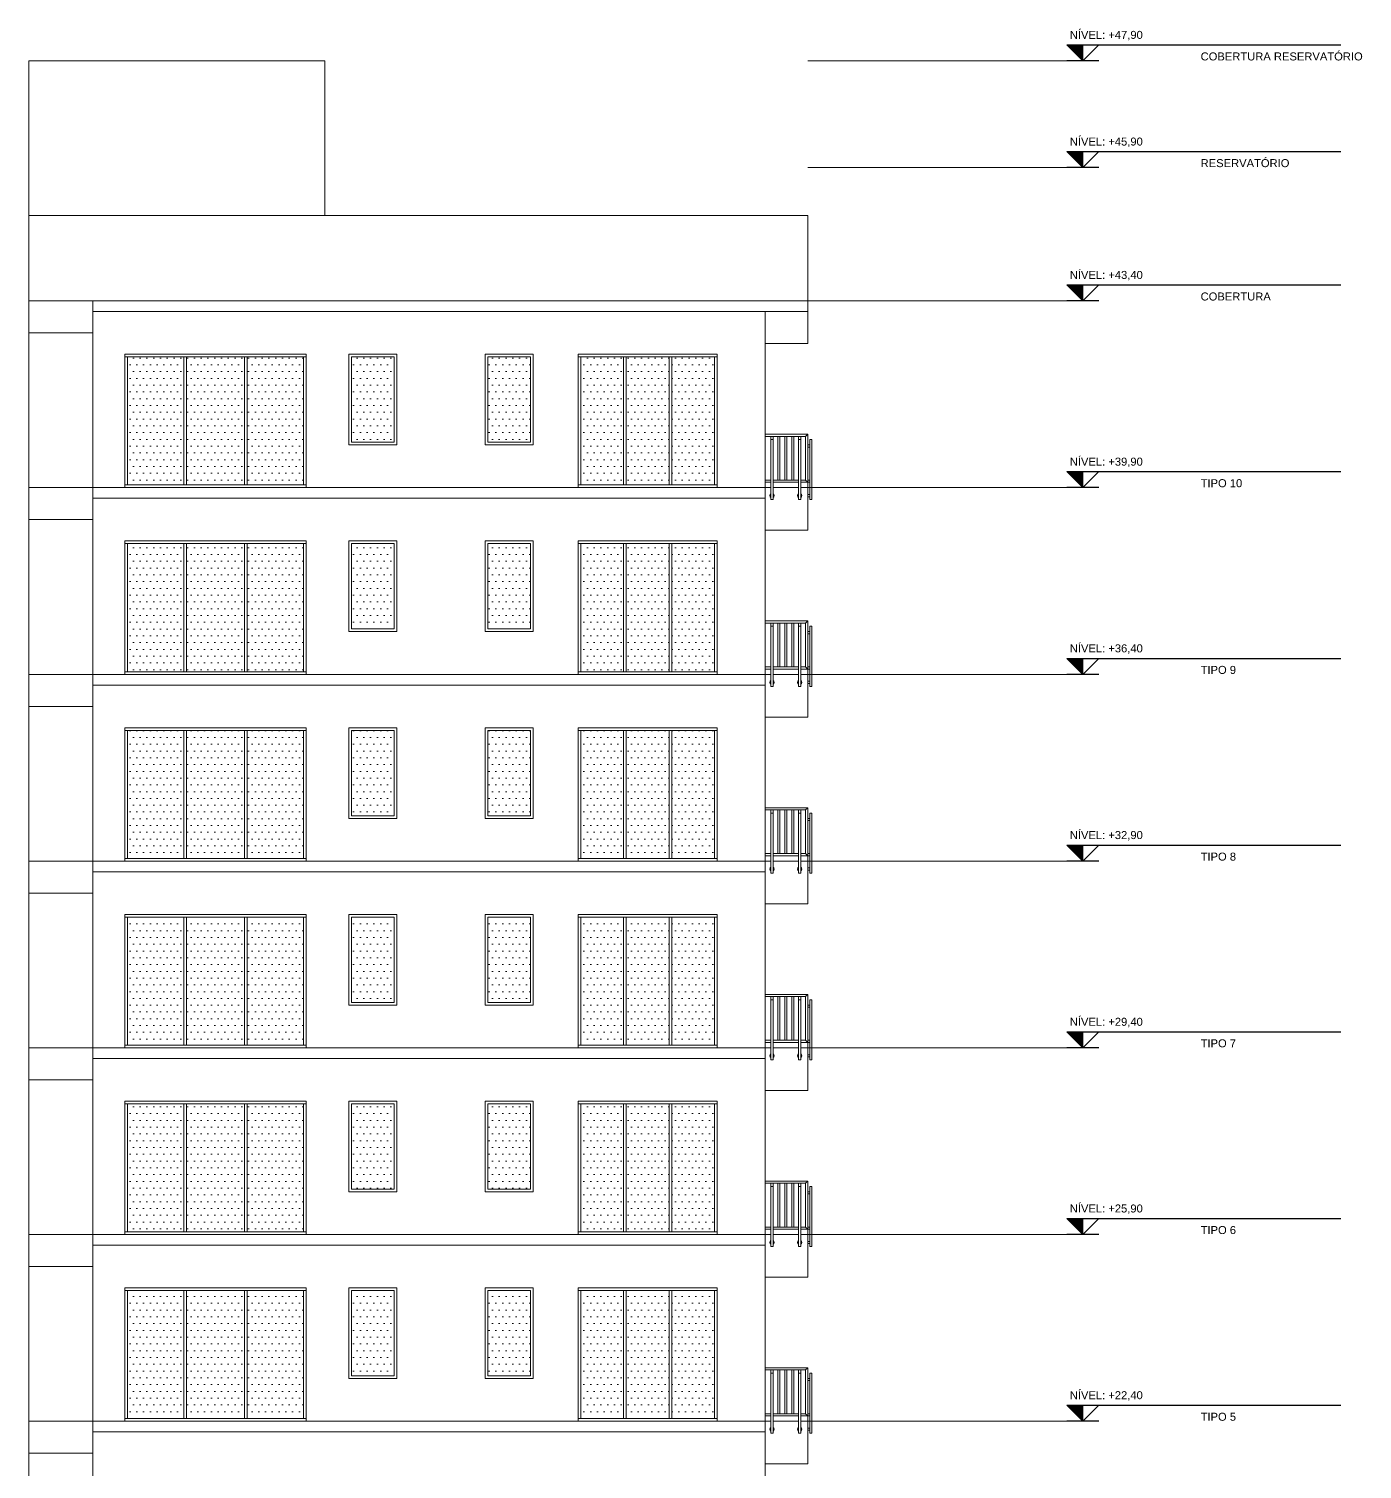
# Model space of a CAD drawing. Header units: millimetres. Extents: x -213 to 151, y -74 to 135.
# Drawn here: x 126.4 to 151.4, y 21.5 to 48.5 of the extents above; entities that cross this region are included whole.
import ezdxf
from ezdxf.enums import TextEntityAlignment as Align

# ---------------------------------------------------------------- set-up
doc = ezdxf.new("R2010")
doc.units = ezdxf.units.MM
doc.header["$LTSCALE"] = 15
doc.layers.add('G', color=8, linetype='Continuous')
doc.layers.add('Text', color=3, linetype='Continuous')
doc.styles.add('DM-TXT-100', font='arial.ttf', dxfattribs={"height": 0.2})
doc.styles.add('PADRAO', font='arial.ttf', dxfattribs={"height": 0.1})
pattern_1 = [(0, (-403.44665, 48.73938), (0.0635, 0.127), [0, -0.127])]
pattern_2 = [(0, (-403.44665, 41.43938), (0.0635, 0.127), [0, -0.127])]

# ---------------------------------------------------------------- blocks, each defined once
blk = doc.blocks.new('SIMBOLO NIVEL CORTE')
blk.add_hatch(color=1).paths.add_polyline_path([(0.3, 0.3), (0, 0.3), (0, 0)])
at = {"color": 1}
for p, q in [((0.301, 0.3), (-4.838, 0.3)), ((0, 0), (0, 0.3)), ((-0.301, 0), (0.301, 0))]:
    blk.add_line(p, q, dxfattribs=at)
blk.add_lwpolyline([(-0.3, 0.3), (0, 0), (0.3, 0.3)], dxfattribs=at)
at = {"layer": 'Text'}
for tag, p, height, style in [('PAVIMENTOXX', (-4.838, 0.412), 0.22, 'PADRAO'), ('PAVIMENTOXXXXX', (-4.838, 0.008), 0.18, 'DM-TXT-100')]:
    blk.add_attdef(tag, p, '', height=height, dxfattribs=dict(at, style=style))
at = {"layer": 'Text', "style": 'DM-TXT-100'}
blk.add_attdef('NIVELXXXXX', text='', height=0.18, dxfattribs=at).set_placement((0.246, 0.412), align=Align.RIGHT)

msp = doc.modelspace()

# ---------------------------------------------------------------- hatches: boundary and pattern name
at = {"linetype": 'Continuous', "lineweight": 13}
h = msp.add_hatch(dxfattribs=at)
h.set_pattern_fill('DOTS', color=153, scale=0.08)
h.set_pattern_definition(pattern_2)
h.paths.add_polyline_path([(128.255, 42.35), (129.313, 42.35), (129.313, 39.95), (128.255, 39.95)])
h.paths.add_polyline_path([(130.496, 42.35), (131.555, 42.35), (131.555, 39.95), (130.496, 39.95)])
h.paths.add_polyline_path([(129.363, 42.35), (130.446, 42.35), (130.446, 39.95), (129.363, 39.95)])
h = msp.add_hatch(dxfattribs=at)
h.set_pattern_fill('DOTS', color=153, scale=0.08)
h.set_pattern_definition(pattern_2)
h.paths.add_polyline_path([(133.255, 40.75), (133.255, 42.35), (132.455, 42.35), (132.455, 40.75)])
h = msp.add_hatch(dxfattribs=at)
h.set_pattern_fill('DOTS', color=153, scale=0.08)
h.set_pattern_definition(pattern_2)
h.paths.add_polyline_path([(135.81, 40.75), (135.81, 42.35), (135.01, 42.35), (135.01, 40.75)])
h = msp.add_hatch(dxfattribs=at)
h.set_pattern_fill('DOTS', color=153, scale=0.08)
h.set_pattern_definition(pattern_2)
h.paths.add_polyline_path([(138.455, 42.35), (139.255, 42.35), (139.255, 39.95), (138.455, 39.95)])
h.paths.add_polyline_path([(137.605, 42.35), (138.405, 42.35), (138.405, 39.95), (137.605, 39.95)])
h.paths.add_polyline_path([(136.755, 42.35), (137.555, 42.35), (137.555, 39.95), (136.755, 39.95)])
h = msp.add_hatch(dxfattribs=at)
h.set_pattern_fill('DOTS', color=153, scale=0.08)
h.set_pattern_definition(pattern_2)
h.paths.add_polyline_path([(128.255, 38.85), (129.313, 38.85), (129.313, 36.45), (128.255, 36.45)])
h.paths.add_polyline_path([(130.496, 38.85), (131.555, 38.85), (131.555, 36.45), (130.496, 36.45)])
h.paths.add_polyline_path([(129.363, 38.85), (130.446, 38.85), (130.446, 36.45), (129.363, 36.45)])
h = msp.add_hatch(dxfattribs=at)
h.set_pattern_fill('DOTS', color=153, scale=0.08)
h.set_pattern_definition(pattern_2)
h.paths.add_polyline_path([(133.255, 37.25), (133.255, 38.85), (132.455, 38.85), (132.455, 37.25)])
h = msp.add_hatch(dxfattribs=at)
h.set_pattern_fill('DOTS', color=153, scale=0.08)
h.set_pattern_definition(pattern_2)
h.paths.add_polyline_path([(135.81, 37.25), (135.81, 38.85), (135.01, 38.85), (135.01, 37.25)])
h = msp.add_hatch(dxfattribs=at)
h.set_pattern_fill('DOTS', color=153, scale=0.08)
h.set_pattern_definition(pattern_2)
h.paths.add_polyline_path([(138.455, 38.85), (139.255, 38.85), (139.255, 36.45), (138.455, 36.45)])
h.paths.add_polyline_path([(137.605, 38.85), (138.405, 38.85), (138.405, 36.45), (137.605, 36.45)])
h.paths.add_polyline_path([(136.755, 38.85), (137.555, 38.85), (137.555, 36.45), (136.755, 36.45)])
h = msp.add_hatch(dxfattribs=at)
h.set_pattern_fill('DOTS', color=153, scale=0.08)
h.set_pattern_definition(pattern_2)
h.paths.add_polyline_path([(128.255, 35.35), (129.313, 35.35), (129.313, 32.95), (128.255, 32.95)])
h.paths.add_polyline_path([(130.496, 35.35), (131.555, 35.35), (131.555, 32.95), (130.496, 32.95)])
h.paths.add_polyline_path([(129.363, 35.35), (130.446, 35.35), (130.446, 32.95), (129.363, 32.95)])
h = msp.add_hatch(dxfattribs=at)
h.set_pattern_fill('DOTS', color=153, scale=0.08)
h.set_pattern_definition(pattern_2)
h.paths.add_polyline_path([(133.255, 33.75), (133.255, 35.35), (132.455, 35.35), (132.455, 33.75)])
h = msp.add_hatch(dxfattribs=at)
h.set_pattern_fill('DOTS', color=153, scale=0.08)
h.set_pattern_definition(pattern_2)
h.paths.add_polyline_path([(135.81, 33.75), (135.81, 35.35), (135.01, 35.35), (135.01, 33.75)])
h = msp.add_hatch(dxfattribs=at)
h.set_pattern_fill('DOTS', color=153, scale=0.08)
h.set_pattern_definition(pattern_2)
h.paths.add_polyline_path([(138.455, 35.35), (139.255, 35.35), (139.255, 32.95), (138.455, 32.95)])
h.paths.add_polyline_path([(137.605, 35.35), (138.405, 35.35), (138.405, 32.95), (137.605, 32.95)])
h.paths.add_polyline_path([(136.755, 35.35), (137.555, 35.35), (137.555, 32.95), (136.755, 32.95)])
h = msp.add_hatch(dxfattribs=at)
h.set_pattern_fill('DOTS', color=153, scale=0.08)
h.set_pattern_definition(pattern_1)
h.paths.add_polyline_path([(128.255, 31.85), (129.313, 31.85), (129.313, 29.45), (128.255, 29.45)])
h.paths.add_polyline_path([(130.496, 31.85), (131.555, 31.85), (131.555, 29.45), (130.496, 29.45)])
h.paths.add_polyline_path([(129.363, 31.85), (130.446, 31.85), (130.446, 29.45), (129.363, 29.45)])
h = msp.add_hatch(dxfattribs=at)
h.set_pattern_fill('DOTS', color=153, scale=0.08)
h.set_pattern_definition(pattern_1)
h.paths.add_polyline_path([(133.255, 30.25), (133.255, 31.85), (132.455, 31.85), (132.455, 30.25)])
h = msp.add_hatch(dxfattribs=at)
h.set_pattern_fill('DOTS', color=153, scale=0.08)
h.set_pattern_definition(pattern_1)
h.paths.add_polyline_path([(135.81, 30.25), (135.81, 31.85), (135.01, 31.85), (135.01, 30.25)])
h = msp.add_hatch(dxfattribs=at)
h.set_pattern_fill('DOTS', color=153, scale=0.08)
h.set_pattern_definition(pattern_1)
h.paths.add_polyline_path([(138.455, 31.85), (139.255, 31.85), (139.255, 29.45), (138.455, 29.45)])
h.paths.add_polyline_path([(137.605, 31.85), (138.405, 31.85), (138.405, 29.45), (137.605, 29.45)])
h.paths.add_polyline_path([(136.755, 31.85), (137.555, 31.85), (137.555, 29.45), (136.755, 29.45)])
h = msp.add_hatch(dxfattribs=at)
h.set_pattern_fill('DOTS', color=153, scale=0.08)
h.set_pattern_definition(pattern_1)
h.paths.add_polyline_path([(128.255, 28.35), (129.313, 28.35), (129.313, 25.95), (128.255, 25.95)])
h.paths.add_polyline_path([(130.496, 28.35), (131.555, 28.35), (131.555, 25.95), (130.496, 25.95)])
h.paths.add_polyline_path([(129.363, 28.35), (130.446, 28.35), (130.446, 25.95), (129.363, 25.95)])
h = msp.add_hatch(dxfattribs=at)
h.set_pattern_fill('DOTS', color=153, scale=0.08)
h.set_pattern_definition(pattern_1)
h.paths.add_polyline_path([(133.255, 26.75), (133.255, 28.35), (132.455, 28.35), (132.455, 26.75)])
h = msp.add_hatch(dxfattribs=at)
h.set_pattern_fill('DOTS', color=153, scale=0.08)
h.set_pattern_definition(pattern_1)
h.paths.add_polyline_path([(135.81, 26.75), (135.81, 28.35), (135.01, 28.35), (135.01, 26.75)])
h = msp.add_hatch(dxfattribs=at)
h.set_pattern_fill('DOTS', color=153, scale=0.08)
h.set_pattern_definition(pattern_1)
h.paths.add_polyline_path([(138.455, 28.35), (139.255, 28.35), (139.255, 25.95), (138.455, 25.95)])
h.paths.add_polyline_path([(137.605, 28.35), (138.405, 28.35), (138.405, 25.95), (137.605, 25.95)])
h.paths.add_polyline_path([(136.755, 28.35), (137.555, 28.35), (137.555, 25.95), (136.755, 25.95)])
h = msp.add_hatch(dxfattribs=at)
h.set_pattern_fill('DOTS', color=153, scale=0.08)
h.set_pattern_definition(pattern_1)
h.paths.add_polyline_path([(128.255, 24.85), (129.313, 24.85), (129.313, 22.45), (128.255, 22.45)])
h.paths.add_polyline_path([(130.496, 24.85), (131.555, 24.85), (131.555, 22.45), (130.496, 22.45)])
h.paths.add_polyline_path([(129.363, 24.85), (130.446, 24.85), (130.446, 22.45), (129.363, 22.45)])
h = msp.add_hatch(dxfattribs=at)
h.set_pattern_fill('DOTS', color=153, scale=0.08)
h.set_pattern_definition(pattern_1)
h.paths.add_polyline_path([(133.255, 23.25), (133.255, 24.85), (132.455, 24.85), (132.455, 23.25)])
h = msp.add_hatch(dxfattribs=at)
h.set_pattern_fill('DOTS', color=153, scale=0.08)
h.set_pattern_definition(pattern_1)
h.paths.add_polyline_path([(135.81, 23.25), (135.81, 24.85), (135.01, 24.85), (135.01, 23.25)])
h = msp.add_hatch(dxfattribs=at)
h.set_pattern_fill('DOTS', color=153, scale=0.08)
h.set_pattern_definition(pattern_1)
h.paths.add_polyline_path([(138.455, 24.85), (139.255, 24.85), (139.255, 22.45), (138.455, 22.45)])
h.paths.add_polyline_path([(137.605, 24.85), (138.405, 24.85), (138.405, 22.45), (137.605, 22.45)])
h.paths.add_polyline_path([(136.755, 24.85), (137.555, 24.85), (137.555, 22.45), (136.755, 22.45)])

# ---------------------------------------------------------------- linework, layer by layer
for p, q in [((127.605, 43.4), (127.605, 4.7)), ((128.205, 42.4), (131.605, 42.4)), ((139.305, 39.9), (139.305, 42.4)), ((128.205, 42.35), (131.605, 42.35)), ((136.705, 42.35), (139.305, 42.35)), ((136.755, 39.95), (136.755, 42.35)), ((137.555, 39.95), (137.555, 42.35)), ((137.605, 39.95), (137.605, 42.35)), ((138.405, 39.95), (138.405, 42.35)), ((138.455, 39.95), (138.455, 42.35)), ((139.255, 42.35), (139.255, 39.95)), ((128.205, 39.95), (131.605, 39.95)), ((139.305, 39.95), (136.705, 39.95)), ((136.705, 39.9), (139.305, 39.9)), ((128.205, 38.9), (131.605, 38.9)), ((139.305, 36.4), (139.305, 38.9)), ((128.205, 38.85), (131.605, 38.85)), ((136.705, 38.85), (139.305, 38.85)), ((136.755, 36.45), (136.755, 38.85)), ((137.555, 36.45), (137.555, 38.85)), ((137.605, 36.45), (137.605, 38.85)), ((138.405, 36.45), (138.405, 38.85)), ((138.455, 36.45), (138.455, 38.85)), ((139.255, 38.85), (139.255, 36.45)), ((128.205, 36.45), (131.605, 36.45)), ((139.305, 36.45), (136.705, 36.45)), ((136.705, 36.4), (139.305, 36.4)), ((128.205, 35.4), (131.605, 35.4)), ((139.305, 32.9), (139.305, 35.4)), ((128.205, 35.35), (131.605, 35.35)), ((136.705, 35.35), (139.305, 35.35)), ((136.755, 32.95), (136.755, 35.35)), ((137.555, 32.95), (137.555, 35.35)), ((137.605, 32.95), (137.605, 35.35)), ((138.405, 32.95), (138.405, 35.35)), ((138.455, 32.95), (138.455, 35.35)), ((139.255, 35.35), (139.255, 32.95)), ((128.205, 32.95), (131.605, 32.95)), ((139.305, 32.95), (136.705, 32.95)), ((136.705, 32.9), (139.305, 32.9)), ((128.205, 31.9), (131.605, 31.9)), ((139.305, 29.4), (139.305, 31.9)), ((128.205, 31.85), (131.605, 31.85)), ((136.705, 31.85), (139.305, 31.85)), ((136.755, 29.45), (136.755, 31.85)), ((137.555, 29.45), (137.555, 31.85)), ((137.605, 29.45), (137.605, 31.85)), ((138.405, 29.45), (138.405, 31.85)), ((138.455, 29.45), (138.455, 31.85)), ((139.255, 31.85), (139.255, 29.45)), ((128.205, 29.45), (131.605, 29.45)), ((139.305, 29.45), (136.705, 29.45)), ((136.705, 29.4), (139.305, 29.4)), ((128.205, 28.4), (131.605, 28.4)), ((139.305, 25.9), (139.305, 28.4)), ((128.205, 28.35), (131.605, 28.35)), ((136.705, 28.35), (139.305, 28.35)), ((136.755, 25.95), (136.755, 28.35)), ((137.555, 25.95), (137.555, 28.35)), ((137.605, 25.95), (137.605, 28.35)), ((138.405, 25.95), (138.405, 28.35)), ((138.455, 25.95), (138.455, 28.35)), ((139.255, 28.35), (139.255, 25.95)), ((128.205, 25.95), (131.605, 25.95)), ((139.305, 25.95), (136.705, 25.95)), ((136.705, 25.9), (139.305, 25.9)), ((128.205, 24.9), (131.605, 24.9)), ((128.205, 24.85), (131.605, 24.85)), ((136.705, 24.85), (139.305, 24.85)), ((136.755, 22.45), (136.755, 24.85)), ((137.555, 22.45), (137.555, 24.85)), ((137.605, 22.45), (137.605, 24.85)), ((138.405, 22.45), (138.405, 24.85)), ((138.455, 22.45), (138.455, 24.85)), ((139.255, 24.85), (139.255, 22.45)), ((139.305, 22.4), (139.305, 24.9)), ((128.205, 22.45), (131.605, 22.45)), ((139.305, 22.45), (136.705, 22.45)), ((136.705, 22.4), (139.305, 22.4))]:
    msp.add_line(p, q, dxfattribs=at)
for points in [[(145.862, 47.9), (141.005, 47.9)], [(145.862, 45.9), (141.005, 45.9)], [(126.805, 43.4), (127.605, 43.4), (140.205, 43.4), (141.005, 43.4), (141.005, 43.2), (140.205, 43.2), (127.605, 43.2)], [(126.805, 43.4), (127.605, 43.4), (140.205, 43.4), (141.005, 43.4), (141.005, 43.2), (140.205, 43.2), (127.605, 43.2)], [(145.862, 43.4), (141.005, 43.4)], [(127.605, 39.9), (127.605, 43.2)], [(127.605, 42.8), (127.605, 43.2)], [(140.205, 39.9), (140.205, 43.2)], [(128.205, 39.9), (128.205, 42.4)], [(131.605, 39.9), (131.605, 42.4)], [(128.255, 39.95), (128.255, 42.35)], [(129.313, 42.35), (129.313, 39.95)], [(129.363, 42.35), (129.363, 39.95)], [(130.446, 42.35), (130.446, 39.95)], [(130.496, 42.35), (130.496, 39.95)], [(131.555, 39.95), (131.555, 42.35)], [(126.805, 39.9), (127.605, 39.9)], [(127.605, 39.9), (140.205, 39.9)], [(140.205, 39.7), (127.605, 39.7)], [(127.605, 36.4), (127.605, 39.7)], [(137.55, 39.9), (137.86, 39.9)], [(140.205, 36.4), (140.205, 39.7)], [(145.862, 39.9), (141.005, 39.9)], [(128.205, 36.4), (128.205, 38.9)], [(131.605, 36.4), (131.605, 38.9)], [(128.255, 36.45), (128.255, 38.85)], [(129.313, 38.85), (129.313, 36.45)], [(129.363, 38.85), (129.363, 36.45)], [(130.446, 38.85), (130.446, 36.45)], [(130.496, 38.85), (130.496, 36.45)], [(131.555, 36.45), (131.555, 38.85)], [(126.805, 36.4), (127.605, 36.4)], [(127.605, 36.4), (140.205, 36.4)], [(140.205, 36.2), (127.605, 36.2)], [(127.605, 32.9), (127.605, 36.2)], [(137.55, 36.4), (137.86, 36.4)], [(140.205, 32.9), (140.205, 36.2)], [(145.862, 36.4), (141.005, 36.4)], [(128.205, 32.9), (128.205, 35.4)], [(131.605, 32.9), (131.605, 35.4)], [(128.255, 32.95), (128.255, 35.35)], [(129.313, 35.35), (129.313, 32.95)], [(129.363, 35.35), (129.363, 32.95)], [(130.446, 35.35), (130.446, 32.95)], [(130.496, 35.35), (130.496, 32.95)], [(131.555, 32.95), (131.555, 35.35)], [(127.605, 29.4), (127.605, 33)], [(126.805, 32.9), (127.605, 32.9)], [(126.805, 32.9), (127.605, 32.9)], [(127.605, 32.9), (140.205, 32.9)], [(140.205, 32.7), (127.605, 32.7)], [(140.205, 32.7), (127.605, 32.7)], [(137.55, 32.9), (137.86, 32.9)], [(140.205, 29.4), (140.205, 32.9)], [(145.862, 32.9), (141.005, 32.9)], [(145.862, 32.9), (141.005, 32.9)], [(128.205, 29.4), (128.205, 31.9)], [(131.605, 29.4), (131.605, 31.9)], [(128.255, 29.45), (128.255, 31.85)], [(129.313, 31.85), (129.313, 29.45)], [(129.363, 31.85), (129.363, 29.45)], [(130.446, 31.85), (130.446, 29.45)], [(130.496, 31.85), (130.496, 29.45)], [(131.555, 29.45), (131.555, 31.85)], [(126.805, 29.4), (127.605, 29.4)], [(127.605, 29.4), (140.205, 29.4)], [(140.205, 29.2), (127.605, 29.2)], [(127.605, 25.9), (127.605, 29.2)], [(137.55, 29.4), (137.86, 29.4)], [(140.205, 25.9), (140.205, 29.2)], [(145.862, 29.4), (141.005, 29.4)], [(128.205, 25.9), (128.205, 28.4)], [(131.605, 25.9), (131.605, 28.4)], [(128.255, 25.95), (128.255, 28.35)], [(129.313, 28.35), (129.313, 25.95)], [(129.363, 28.35), (129.363, 25.95)], [(130.446, 28.35), (130.446, 25.95)], [(130.496, 28.35), (130.496, 25.95)], [(131.555, 25.95), (131.555, 28.35)], [(126.805, 25.9), (127.605, 25.9)], [(127.605, 25.9), (140.205, 25.9)], [(140.205, 25.7), (127.605, 25.7)], [(127.605, 22.4), (127.605, 25.7)], [(137.55, 25.9), (137.86, 25.9)], [(140.205, 22.4), (140.205, 25.7)], [(145.862, 25.9), (141.005, 25.9)], [(128.205, 22.4), (128.205, 24.9)], [(128.255, 22.45), (128.255, 24.85)], [(129.313, 24.85), (129.313, 22.45)], [(129.363, 24.85), (129.363, 22.45)], [(130.446, 24.85), (130.446, 22.45)], [(130.496, 24.85), (130.496, 22.45)], [(131.555, 22.45), (131.555, 24.85)], [(131.605, 22.4), (131.605, 24.9)], [(126.805, 22.4), (127.605, 22.4)], [(127.605, 22.4), (140.205, 22.4)], [(140.205, 22.2), (127.605, 22.2)], [(127.605, 18.9), (127.605, 22.2)], [(137.55, 22.4), (137.86, 22.4)], [(140.205, 18.9), (140.205, 22.2)], [(145.862, 22.4), (141.005, 22.4)]]:
    msp.add_lwpolyline(points, dxfattribs=at)
at = {"linetype": 'Continuous', "lineweight": 5}
for points in [[(141.005, 43.4), (141.005, 42.6), (140.205, 42.6)], [(141.005, 40.9), (140.205, 40.9)], [(140.965, 40.86), (140.205, 40.86)], [(140.315, 40.86), (140.315, 40.04)], [(140.315, 39.675), (140.315, 40.8)], [(140.355, 40.8), (140.315, 40.8)], [(140.355, 40.86), (140.355, 40.04)], [(140.355, 39.675), (140.355, 40.8)], [(140.445, 40.86), (140.445, 40.04)], [(140.485, 40.86), (140.485, 40.04)], [(140.575, 40.86), (140.575, 40.04)], [(140.615, 40.86), (140.615, 40.04)], [(140.705, 40.86), (140.705, 40.04)], [(140.745, 40.86), (140.745, 40.04)], [(140.835, 40.86), (140.835, 39.9)], [(140.835, 39.675), (140.835, 40.8)], [(140.875, 40.8), (140.835, 40.8)], [(140.875, 40.86), (140.875, 39.9)], [(140.875, 39.675), (140.875, 40.8)], [(141.005, 40.9), (140.965, 40.86)], [(140.965, 40.86), (140.965, 40.04)], [(141.005, 40.9), (141.005, 39.9)], [(141.085, 40.8), (141.045, 40.8)], [(141.045, 40.7), (141.005, 40.7)], [(141.045, 40.66), (141.005, 40.66)], [(140.315, 40.04), (140.205, 40.04)], [(140.315, 40), (140.205, 40)], [(140.835, 40.04), (140.355, 40.04)], [(140.835, 40), (140.355, 40)], [(140.965, 40.04), (140.875, 40.04)], [(141.005, 40), (140.875, 40)], [(141.005, 40), (140.965, 40.04)], [(141.005, 40.04), (141.045, 40.04)], [(141.005, 40), (141.045, 40)], [(140.205, 39.9), (140.205, 39.9), (140.205, 39.7)], [(141.005, 39.9), (141.005, 39.1), (140.205, 39.1)], [(140.205, 39.9), (140.315, 39.9)], [(140.355, 39.9), (140.835, 39.9)], [(140.875, 39.9), (141.005, 39.9)], [(141.005, 39.77), (141.045, 39.77)], [(141.005, 39.73), (141.045, 39.73)], [(140.355, 39.675), (140.315, 39.675)], [(140.875, 39.675), (140.835, 39.675)], [(141.085, 39.675), (141.045, 39.675)], [(141.005, 37.4), (140.205, 37.4)], [(140.965, 37.36), (140.205, 37.36)], [(140.315, 37.36), (140.315, 36.54)], [(140.315, 36.175), (140.315, 37.3)], [(140.355, 37.3), (140.315, 37.3)], [(140.355, 37.36), (140.355, 36.54)], [(140.355, 36.175), (140.355, 37.3)], [(140.445, 37.36), (140.445, 36.54)], [(140.485, 37.36), (140.485, 36.54)], [(140.575, 37.36), (140.575, 36.54)], [(140.615, 37.36), (140.615, 36.54)], [(140.705, 37.36), (140.705, 36.54)], [(140.745, 37.36), (140.745, 36.54)], [(140.835, 37.36), (140.835, 36.4)], [(140.835, 36.175), (140.835, 37.3)], [(140.875, 37.3), (140.835, 37.3)], [(140.875, 37.36), (140.875, 36.4)], [(140.875, 36.175), (140.875, 37.3)], [(141.005, 37.4), (140.965, 37.36)], [(140.965, 37.36), (140.965, 36.54)], [(141.005, 37.4), (141.005, 36.4)], [(141.085, 37.3), (141.045, 37.3)], [(141.045, 37.2), (141.005, 37.2)], [(141.045, 37.16), (141.005, 37.16)], [(140.315, 36.54), (140.205, 36.54)], [(140.315, 36.5), (140.205, 36.5)], [(140.835, 36.54), (140.355, 36.54)], [(140.835, 36.5), (140.355, 36.5)], [(140.965, 36.54), (140.875, 36.54)], [(141.005, 36.5), (140.875, 36.5)], [(141.005, 36.5), (140.965, 36.54)], [(141.005, 36.54), (141.045, 36.54)], [(141.005, 36.5), (141.045, 36.5)], [(140.205, 36.4), (140.205, 36.4), (140.205, 36.2)], [(140.205, 36.4), (140.315, 36.4)], [(141.005, 36.4), (141.005, 35.6), (140.205, 35.6)], [(140.355, 36.4), (140.835, 36.4)], [(140.875, 36.4), (141.005, 36.4)], [(141.005, 36.27), (141.045, 36.27)], [(141.005, 36.23), (141.045, 36.23)], [(140.355, 36.175), (140.315, 36.175)], [(140.875, 36.175), (140.835, 36.175)], [(141.085, 36.175), (141.045, 36.175)], [(141.005, 33.9), (140.205, 33.9)], [(140.965, 33.86), (140.205, 33.86)], [(140.315, 33.86), (140.315, 33.04)], [(140.315, 32.9), (140.315, 33.8)], [(140.355, 33.8), (140.315, 33.8)], [(140.355, 33.86), (140.355, 33.04)], [(140.355, 32.9), (140.355, 33.8)], [(140.445, 33.86), (140.445, 33.04)], [(140.485, 33.86), (140.485, 33.04)], [(140.575, 33.86), (140.575, 33.04)], [(140.615, 33.86), (140.615, 33.04)], [(140.705, 33.86), (140.705, 33.04)], [(140.745, 33.86), (140.745, 33.04)], [(140.835, 33.86), (140.835, 32.9)], [(140.835, 32.9), (140.835, 33.8)], [(140.875, 33.8), (140.835, 33.8)], [(140.875, 33.86), (140.875, 32.9)], [(140.875, 32.9), (140.875, 33.8)], [(141.005, 33.9), (140.965, 33.86)], [(140.965, 33.86), (140.965, 33.04)], [(141.005, 33.9), (141.005, 32.9)], [(141.085, 33.8), (141.045, 33.8)], [(141.085, 32.9), (141.085, 33.8), (141.045, 33.8), (141.045, 32.9)], [(141.045, 33.7), (141.005, 33.7)], [(141.045, 33.66), (141.005, 33.66)], [(140.315, 33.04), (140.205, 33.04)], [(140.315, 33), (140.205, 33)], [(140.835, 33.04), (140.355, 33.04)], [(140.835, 33), (140.355, 33)], [(140.965, 33.04), (140.875, 33.04)], [(141.005, 33), (140.875, 33)], [(141.005, 33), (140.965, 33.04)], [(141.005, 33.04), (141.045, 33.04)], [(141.005, 33), (141.045, 33)], [(140.205, 32.9), (140.205, 32.9), (140.205, 32.7)], [(140.205, 32.9), (140.315, 32.9)], [(141.005, 32.9), (141.005, 32.1), (140.205, 32.1)], [(140.315, 32.675), (140.315, 32.9)], [(140.355, 32.675), (140.315, 32.675)], [(140.355, 32.675), (140.315, 32.675)], [(140.355, 32.675), (140.355, 32.9)], [(140.355, 32.9), (140.835, 32.9)], [(140.835, 32.675), (140.835, 32.9)], [(140.875, 32.675), (140.835, 32.675)], [(140.875, 32.675), (140.835, 32.675)], [(140.875, 32.675), (140.875, 32.9)], [(140.875, 32.9), (141.005, 32.9)], [(141.005, 32.77), (141.045, 32.77)], [(141.005, 32.77), (141.045, 32.77)], [(141.005, 32.73), (141.045, 32.73)], [(141.005, 32.73), (141.045, 32.73)], [(141.045, 32.9), (141.045, 32.675), (141.085, 32.675), (141.085, 32.9)], [(141.045, 32.77), (141.045, 32.675), (141.085, 32.675)], [(141.085, 32.675), (141.045, 32.675)], [(141.085, 32.675), (141.045, 32.675)], [(141.005, 30.4), (140.205, 30.4)], [(140.965, 30.36), (140.205, 30.36)], [(140.315, 30.36), (140.315, 29.54)], [(140.315, 29.175), (140.315, 30.3)], [(140.355, 30.3), (140.315, 30.3)], [(140.355, 30.36), (140.355, 29.54)], [(140.355, 29.175), (140.355, 30.3)], [(140.445, 30.36), (140.445, 29.54)], [(140.485, 30.36), (140.485, 29.54)], [(140.575, 30.36), (140.575, 29.54)], [(140.615, 30.36), (140.615, 29.54)], [(140.705, 30.36), (140.705, 29.54)], [(140.745, 30.36), (140.745, 29.54)], [(140.835, 30.36), (140.835, 29.4)], [(140.835, 29.175), (140.835, 30.3)], [(140.875, 30.3), (140.835, 30.3)], [(140.875, 30.36), (140.875, 29.4)], [(140.875, 29.175), (140.875, 30.3)], [(141.005, 30.4), (140.965, 30.36)], [(140.965, 30.36), (140.965, 29.54)], [(141.005, 30.4), (141.005, 29.4)], [(141.085, 30.3), (141.045, 30.3)], [(141.045, 30.2), (141.005, 30.2)], [(141.045, 30.16), (141.005, 30.16)], [(140.315, 29.54), (140.205, 29.54)], [(140.315, 29.5), (140.205, 29.5)], [(140.835, 29.54), (140.355, 29.54)], [(140.835, 29.5), (140.355, 29.5)], [(140.965, 29.54), (140.875, 29.54)], [(141.005, 29.5), (140.875, 29.5)], [(141.005, 29.5), (140.965, 29.54)], [(141.005, 29.54), (141.045, 29.54)], [(141.005, 29.5), (141.045, 29.5)], [(140.205, 29.4), (140.205, 29.4), (140.205, 29.2)], [(140.205, 29.4), (140.315, 29.4)], [(141.005, 29.4), (141.005, 28.6), (140.205, 28.6)], [(140.355, 29.175), (140.315, 29.175)], [(140.355, 29.4), (140.835, 29.4)], [(140.875, 29.175), (140.835, 29.175)], [(140.875, 29.4), (141.005, 29.4)], [(141.005, 29.27), (141.045, 29.27)], [(141.005, 29.23), (141.045, 29.23)], [(141.085, 29.175), (141.045, 29.175)], [(141.005, 26.9), (140.205, 26.9)], [(140.965, 26.86), (140.205, 26.86)], [(140.315, 26.86), (140.315, 26.04)], [(140.315, 25.675), (140.315, 26.8)], [(140.355, 26.8), (140.315, 26.8)], [(140.355, 26.86), (140.355, 26.04)], [(140.355, 25.675), (140.355, 26.8)], [(140.445, 26.86), (140.445, 26.04)], [(140.485, 26.86), (140.485, 26.04)], [(140.575, 26.86), (140.575, 26.04)], [(140.615, 26.86), (140.615, 26.04)], [(140.705, 26.86), (140.705, 26.04)], [(140.745, 26.86), (140.745, 26.04)], [(140.835, 26.86), (140.835, 25.9)], [(140.835, 25.675), (140.835, 26.8)], [(140.875, 26.8), (140.835, 26.8)], [(140.875, 26.86), (140.875, 25.9)], [(140.875, 25.675), (140.875, 26.8)], [(141.005, 26.9), (140.965, 26.86)], [(140.965, 26.86), (140.965, 26.04)], [(141.005, 26.9), (141.005, 25.9)], [(141.085, 26.8), (141.045, 26.8)], [(141.045, 26.7), (141.005, 26.7)], [(141.045, 26.66), (141.005, 26.66)], [(140.315, 26.04), (140.205, 26.04)], [(140.315, 26), (140.205, 26)], [(140.835, 26.04), (140.355, 26.04)], [(140.835, 26), (140.355, 26)], [(140.965, 26.04), (140.875, 26.04)], [(141.005, 26), (140.875, 26)], [(141.005, 26), (140.965, 26.04)], [(141.005, 26.04), (141.045, 26.04)], [(141.005, 26), (141.045, 26)], [(140.205, 25.9), (140.205, 25.9), (140.205, 25.7)], [(140.205, 25.9), (140.315, 25.9)], [(141.005, 25.9), (141.005, 25.1), (140.205, 25.1)], [(140.355, 25.675), (140.315, 25.675)], [(140.355, 25.9), (140.835, 25.9)], [(140.875, 25.675), (140.835, 25.675)], [(140.875, 25.9), (141.005, 25.9)], [(141.005, 25.77), (141.045, 25.77)], [(141.005, 25.73), (141.045, 25.73)], [(141.085, 25.675), (141.045, 25.675)], [(141.005, 23.4), (140.205, 23.4)], [(140.965, 23.36), (140.205, 23.36)], [(140.315, 23.36), (140.315, 22.54)], [(140.315, 22.175), (140.315, 23.3)], [(140.355, 23.3), (140.315, 23.3)], [(140.355, 23.36), (140.355, 22.54)], [(140.355, 22.175), (140.355, 23.3)], [(140.445, 23.36), (140.445, 22.54)], [(140.485, 23.36), (140.485, 22.54)], [(140.575, 23.36), (140.575, 22.54)], [(140.615, 23.36), (140.615, 22.54)], [(140.705, 23.36), (140.705, 22.54)], [(140.745, 23.36), (140.745, 22.54)], [(140.835, 23.36), (140.835, 22.4)], [(140.835, 22.175), (140.835, 23.3)], [(140.875, 23.3), (140.835, 23.3)], [(140.875, 23.36), (140.875, 22.4)], [(140.875, 22.175), (140.875, 23.3)], [(141.005, 23.4), (140.965, 23.36)], [(140.965, 23.36), (140.965, 22.54)], [(141.005, 23.4), (141.005, 22.4)], [(141.085, 23.3), (141.045, 23.3)], [(141.045, 23.2), (141.005, 23.2)], [(141.045, 23.16), (141.005, 23.16)], [(140.315, 22.54), (140.205, 22.54)], [(140.315, 22.5), (140.205, 22.5)], [(140.835, 22.54), (140.355, 22.54)], [(140.835, 22.5), (140.355, 22.5)], [(140.965, 22.54), (140.875, 22.54)], [(141.005, 22.5), (140.875, 22.5)], [(141.005, 22.5), (140.965, 22.54)], [(141.005, 22.54), (141.045, 22.54)], [(141.005, 22.5), (141.045, 22.5)], [(140.205, 22.4), (140.205, 22.4), (140.205, 22.2)], [(140.205, 22.4), (140.315, 22.4)], [(141.005, 22.4), (141.005, 21.6), (140.205, 21.6)], [(140.355, 22.175), (140.315, 22.175)], [(140.355, 22.4), (140.835, 22.4)], [(140.875, 22.175), (140.835, 22.175)], [(140.875, 22.4), (141.005, 22.4)], [(141.005, 22.27), (141.045, 22.27)], [(141.005, 22.23), (141.045, 22.23)], [(141.085, 22.175), (141.045, 22.175)]]:
    msp.add_lwpolyline(points, dxfattribs=at)
at = {"linetype": 'Continuous', "lineweight": 13}
for points in [[(132.405, 40.7), (133.305, 40.7), (133.305, 42.4), (132.405, 42.4)], [(134.96, 40.7), (135.86, 40.7), (135.86, 42.4), (134.96, 42.4)], [(139.305, 39.9), (136.705, 39.9), (136.705, 42.4), (139.305, 42.4)], [(132.455, 40.75), (133.255, 40.75), (133.255, 42.35), (132.455, 42.35)], [(135.01, 40.75), (135.81, 40.75), (135.81, 42.35), (135.01, 42.35)], [(132.405, 37.2), (133.305, 37.2), (133.305, 38.9), (132.405, 38.9)], [(134.96, 37.2), (135.86, 37.2), (135.86, 38.9), (134.96, 38.9)], [(139.305, 36.4), (136.705, 36.4), (136.705, 38.9), (139.305, 38.9)], [(132.455, 37.25), (133.255, 37.25), (133.255, 38.85), (132.455, 38.85)], [(135.01, 37.25), (135.81, 37.25), (135.81, 38.85), (135.01, 38.85)], [(132.405, 33.7), (133.305, 33.7), (133.305, 35.4), (132.405, 35.4)], [(134.96, 33.7), (135.86, 33.7), (135.86, 35.4), (134.96, 35.4)], [(139.305, 32.9), (136.705, 32.9), (136.705, 35.4), (139.305, 35.4)], [(132.455, 33.75), (133.255, 33.75), (133.255, 35.35), (132.455, 35.35)], [(135.01, 33.75), (135.81, 33.75), (135.81, 35.35), (135.01, 35.35)], [(132.405, 30.2), (133.305, 30.2), (133.305, 31.9), (132.405, 31.9)], [(134.96, 30.2), (135.86, 30.2), (135.86, 31.9), (134.96, 31.9)], [(139.305, 29.4), (136.705, 29.4), (136.705, 31.9), (139.305, 31.9)], [(132.455, 30.25), (133.255, 30.25), (133.255, 31.85), (132.455, 31.85)], [(135.01, 30.25), (135.81, 30.25), (135.81, 31.85), (135.01, 31.85)], [(132.405, 26.7), (133.305, 26.7), (133.305, 28.4), (132.405, 28.4)], [(134.96, 26.7), (135.86, 26.7), (135.86, 28.4), (134.96, 28.4)], [(139.305, 25.9), (136.705, 25.9), (136.705, 28.4), (139.305, 28.4)], [(132.455, 26.75), (133.255, 26.75), (133.255, 28.35), (132.455, 28.35)], [(135.01, 26.75), (135.81, 26.75), (135.81, 28.35), (135.01, 28.35)], [(132.405, 23.2), (133.305, 23.2), (133.305, 24.9), (132.405, 24.9)], [(132.455, 23.25), (133.255, 23.25), (133.255, 24.85), (132.455, 24.85)], [(134.96, 23.2), (135.86, 23.2), (135.86, 24.9), (134.96, 24.9)], [(135.01, 23.25), (135.81, 23.25), (135.81, 24.85), (135.01, 24.85)], [(139.305, 22.4), (136.705, 22.4), (136.705, 24.9), (139.305, 24.9)]]:
    msp.add_lwpolyline(points, close=True, dxfattribs=at)
at = {"linetype": 'Continuous', "lineweight": 5}
for points in [[(141.085, 40.8), (141.045, 40.8), (141.045, 39.675), (141.085, 39.675)], [(140.205, 39.9), (140.205, 39.9)], [(141.085, 37.3), (141.045, 37.3), (141.045, 36.175), (141.085, 36.175)], [(141.085, 30.3), (141.045, 30.3), (141.045, 29.175), (141.085, 29.175)], [(141.085, 26.8), (141.045, 26.8), (141.045, 25.675), (141.085, 25.675)], [(141.085, 23.3), (141.045, 23.3), (141.045, 22.175), (141.085, 22.175)]]:
    msp.add_lwpolyline(points, close=True, dxfattribs=at)
for centre, start, end in [((140.335, 39.75), 120, 240), ((140.335, 39.75), 300, 60), ((140.855, 39.75), 120, 240), ((140.855, 39.75), 300, 60), ((140.335, 36.25), 120, 240), ((140.335, 36.25), 300, 60), ((140.855, 36.25), 120, 240), ((140.855, 36.25), 300, 60), ((140.335, 32.75), 120, 240), ((140.335, 32.75), 300, 60), ((140.855, 32.75), 120, 240), ((140.855, 32.75), 300, 60), ((140.335, 29.25), 120, 240), ((140.335, 29.25), 300, 60), ((140.855, 29.25), 120, 240), ((140.855, 29.25), 300, 60), ((140.335, 25.75), 120, 240), ((140.335, 25.75), 300, 60), ((140.855, 25.75), 120, 240), ((140.855, 25.75), 300, 60), ((140.335, 22.25), 120, 240), ((140.335, 22.25), 300, 60), ((140.855, 22.25), 120, 240), ((140.855, 22.25), 300, 60)]:
    msp.add_arc(centre, 0.04, start, end, dxfattribs=at)
at = {"layer": 'G', "lineweight": 0}
for p, q in [((141.005, 45), (126.405, 45)), ((141.005, 43.4), (141.005, 45)), ((126.805, 43.4), (126.405, 43.4)), ((126.805, 43.4), (126.405, 43.4)), ((127.605, 42.8), (126.405, 42.8)), ((127.605, 42.8), (126.405, 42.8)), ((126.805, 39.9), (126.405, 39.9)), ((127.605, 39.3), (126.405, 39.3)), ((126.805, 36.4), (126.405, 36.4)), ((127.605, 35.8), (126.405, 35.8)), ((126.805, 32.9), (126.405, 32.9)), ((126.805, 32.9), (126.405, 32.9)), ((127.605, 32.3), (126.405, 32.3)), ((126.805, 29.4), (126.405, 29.4)), ((127.605, 28.8), (126.405, 28.8)), ((126.805, 25.9), (126.405, 25.9)), ((127.605, 25.3), (126.405, 25.3)), ((126.805, 22.4), (126.405, 22.4)), ((127.605, 21.8), (126.405, 21.8))]:
    msp.add_line(p, q, dxfattribs=at)
for points in [[(131.955, 45), (131.955, 47.9), (126.405, 47.9), (126.405, 42.8)], [(126.405, 43.4), (126.405, 32.9)], [(126.405, 32.9), (126.405, 7.8)]]:
    msp.add_lwpolyline(points, dxfattribs=at)

# ---------------------------------------------------------------- block references
at = {"layer": 'Text', "linetype": 'Continuous', "lineweight": 13}
ref = msp.add_blockref('SIMBOLO NIVEL CORTE', (146.163, 47.9), dxfattribs=dict(at, xscale=-1))
ref.add_attrib('NIVELXXXXX', 'NÍVEL: +47,90', dxfattribs={"layer": '0', "height": 0.15, "style": 'DM-TXT-100'}).set_placement((147.286, 48.312), align=Align.RIGHT)
ref.add_attrib('PAVIMENTOXXXXX', 'COBERTURA RESERVATÓRIO', (148.37, 47.908), dxfattribs={"layer": '0', "height": 0.15, "style": 'DM-TXT-100'})
ref = msp.add_blockref('SIMBOLO NIVEL CORTE', (146.163, 45.9), dxfattribs=dict(at, xscale=-1))
ref.add_attrib('NIVELXXXXX', 'NÍVEL: +45,90', dxfattribs={"layer": '0', "height": 0.15, "style": 'DM-TXT-100'}).set_placement((147.286, 46.312), align=Align.RIGHT)
ref.add_attrib('PAVIMENTOXXXXX', 'RESERVATÓRIO', (148.37, 45.908), dxfattribs={"layer": '0', "height": 0.15, "style": 'DM-TXT-100'})
ref = msp.add_blockref('SIMBOLO NIVEL CORTE', (146.163, 43.4), dxfattribs=dict(at, xscale=-1))
ref.add_attrib('NIVELXXXXX', 'NÍVEL: +43,40', dxfattribs={"layer": '0', "height": 0.15, "style": 'DM-TXT-100'}).set_placement((147.286, 43.812), align=Align.RIGHT)
ref.add_attrib('PAVIMENTOXXXXX', 'COBERTURA', (148.37, 43.408), dxfattribs={"layer": '0', "height": 0.15, "style": 'DM-TXT-100'})
ref = msp.add_blockref('SIMBOLO NIVEL CORTE', (146.163, 39.9), dxfattribs=dict(at, xscale=-1))
ref.add_attrib('NIVELXXXXX', 'NÍVEL: +39,90', dxfattribs={"layer": '0', "height": 0.15, "style": 'DM-TXT-100'}).set_placement((147.286, 40.312), align=Align.RIGHT)
ref.add_attrib('PAVIMENTOXXXXX', 'TIPO 10', (148.37, 39.908), dxfattribs={"layer": '0', "height": 0.15, "style": 'DM-TXT-100'})
ref = msp.add_blockref('SIMBOLO NIVEL CORTE', (146.163, 36.4), dxfattribs=dict(at, xscale=-1))
ref.add_attrib('NIVELXXXXX', 'NÍVEL: +36,40', dxfattribs={"layer": '0', "height": 0.15, "style": 'DM-TXT-100'}).set_placement((147.286, 36.812), align=Align.RIGHT)
ref.add_attrib('PAVIMENTOXXXXX', 'TIPO 9', (148.37, 36.408), dxfattribs={"layer": '0', "height": 0.15, "style": 'DM-TXT-100'})
ref = msp.add_blockref('SIMBOLO NIVEL CORTE', (146.163, 32.9), dxfattribs=dict(at, xscale=-1))
ref.add_attrib('NIVELXXXXX', 'NÍVEL: +32,90', dxfattribs={"layer": '0', "height": 0.15, "style": 'DM-TXT-100'}).set_placement((147.286, 33.312), align=Align.RIGHT)
ref.add_attrib('PAVIMENTOXXXXX', 'TIPO 8', (148.37, 32.908), dxfattribs={"layer": '0', "height": 0.15, "style": 'DM-TXT-100'})
ref = msp.add_blockref('SIMBOLO NIVEL CORTE', (146.163, 29.4), dxfattribs=dict(at, xscale=-1))
ref.add_attrib('NIVELXXXXX', 'NÍVEL: +29,40', dxfattribs={"layer": '0', "height": 0.15, "style": 'DM-TXT-100'}).set_placement((147.286, 29.812), align=Align.RIGHT)
ref.add_attrib('PAVIMENTOXXXXX', 'TIPO 7', (148.37, 29.408), dxfattribs={"layer": '0', "height": 0.15, "style": 'DM-TXT-100'})
ref = msp.add_blockref('SIMBOLO NIVEL CORTE', (146.163, 25.9), dxfattribs=dict(at, xscale=-1))
ref.add_attrib('NIVELXXXXX', 'NÍVEL: +25,90', dxfattribs={"layer": '0', "height": 0.15, "style": 'DM-TXT-100'}).set_placement((147.286, 26.312), align=Align.RIGHT)
ref.add_attrib('PAVIMENTOXXXXX', 'TIPO 6', (148.37, 25.908), dxfattribs={"layer": '0', "height": 0.15, "style": 'DM-TXT-100'})
ref = msp.add_blockref('SIMBOLO NIVEL CORTE', (146.163, 22.4), dxfattribs=dict(at, xscale=-1))
ref.add_attrib('NIVELXXXXX', 'NÍVEL: +22,40', dxfattribs={"layer": '0', "height": 0.15, "style": 'DM-TXT-100'}).set_placement((147.286, 22.812), align=Align.RIGHT)
ref.add_attrib('PAVIMENTOXXXXX', 'TIPO 5', (148.37, 22.408), dxfattribs={"layer": '0', "height": 0.15, "style": 'DM-TXT-100'})

doc.saveas('drawing.dxf')
